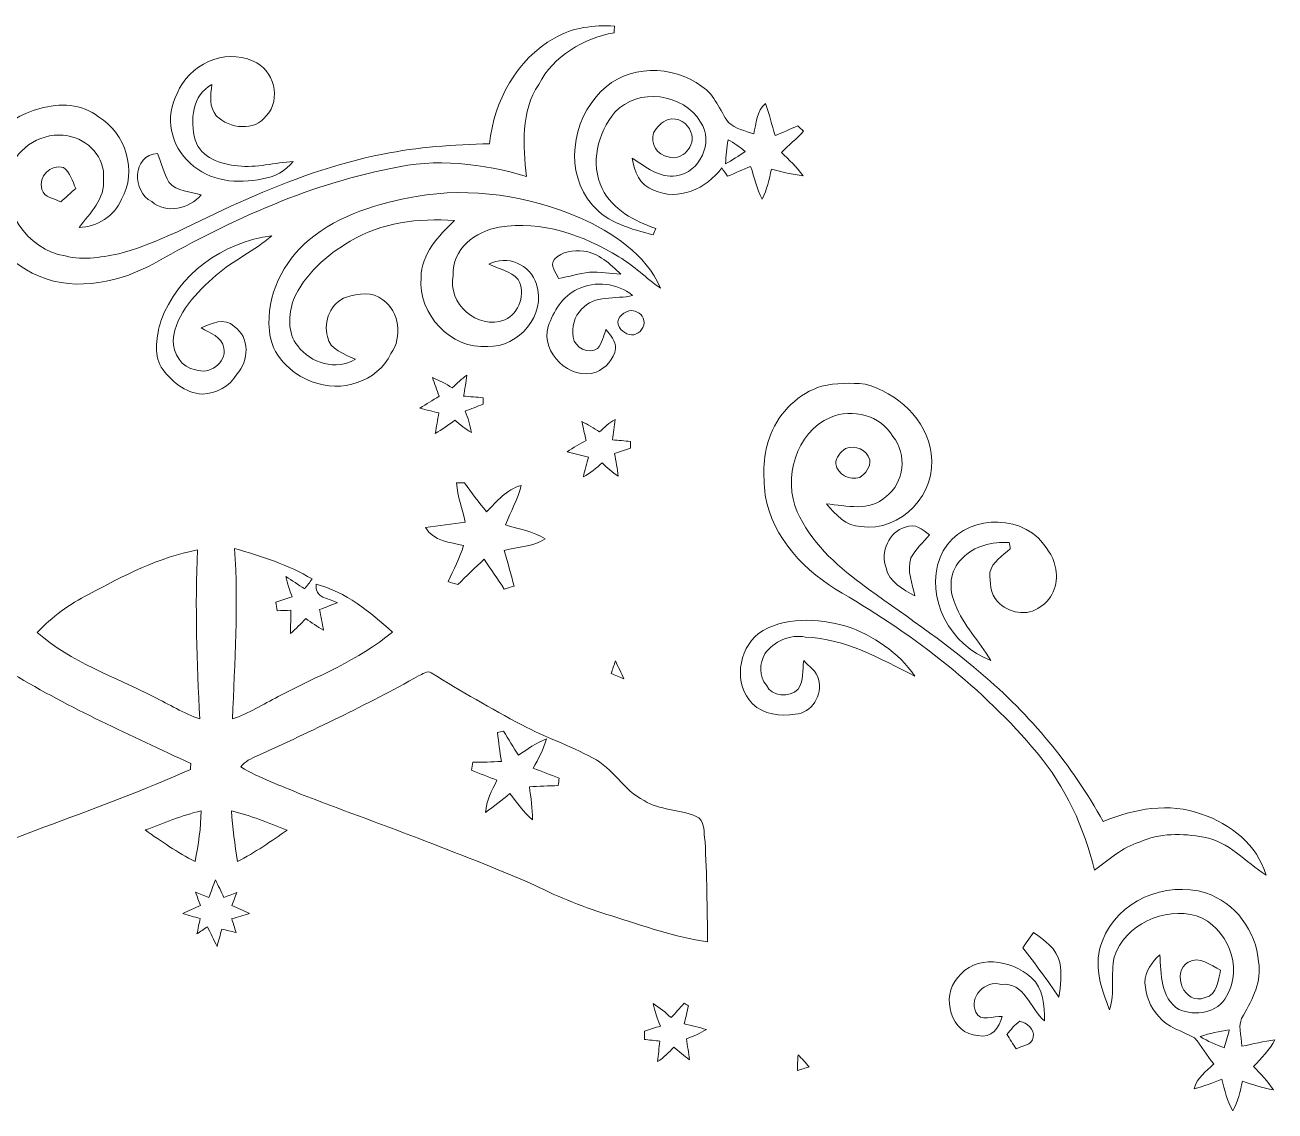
# Model space of a CAD drawing. Header units: centimetres. Extents: x -16.2 to 16.2, y -15.2 to 15.2.
# Drawn here: x -2.94 to 16.22, y -1.39 to 15.25 of the extents above; entities that cross this region are included whole.
import ezdxf

# ---------------------------------------------------------------- set-up
doc = ezdxf.new("R2010")
doc.units = ezdxf.units.CM
doc.header["$MEASUREMENT"] = 0
doc.layers.add('Layer 1', color=7, linetype='Continuous')

msp = doc.modelspace()

# ---------------------------------------------------------------- linework, layer by layer
at = {"layer": 'Layer 1', "lineweight": 9}
for points, knots in [([(5.17948, 15.04692), (5.45429, 15.21131), (5.78167, 15.2473), (6.096, 15.23142), (6.096, 15.23142), (6.09458, 15.20602), (6.09176, 15.15522), (6.09035, 15.12982), (6.09035, 15.12982), (5.61622, 15.04445), (5.16501, 14.77069), (4.93571, 14.33748), (4.93571, 14.33748), (4.66266, 13.92297), (4.69441, 13.39662), (4.74945, 12.92637), (4.74945, 12.92637), (4.07952, 13.12604), (3.35562, 13.2153), (2.66876, 13.04667), (2.66876, 13.04667), (1.35255, 12.79267), (0.12629, 12.212), (-1.03188, 11.55442), (-1.03188, 11.55442), (-1.5808, 11.2796), (-2.25955, 11.1526), (-2.82822, 11.44753), (-2.82822, 11.44753), (-3.2819, 11.68988), (-3.72922, 12.12451), (-3.70523, 12.68154), (-3.70523, 12.68154), (-3.73839, 13.27844), (-3.27907, 13.83266), (-2.70828, 13.96848), (-2.70828, 13.96848), (-2.40771, 14.05455), (-2.06093, 14.04538), (-1.81081, 13.8383), (-1.81081, 13.8383), (-1.39065, 13.59383), (-1.21285, 13.00433), (-1.45662, 12.57818), (-1.45662, 12.57818), (-1.56387, 12.321), (-1.83057, 12.1485), (-2.10926, 12.14708), (-2.10926, 12.14708), (-1.93746, 12.36651), (-1.70463, 12.58594), (-1.73461, 12.89321), (-1.73461, 12.89321), (-1.70286, 13.216), (-1.97344, 13.49893), (-2.28036, 13.54726), (-2.28036, 13.54726), (-2.65572, 13.62064), (-3.05259, 13.38569), (-3.17112, 13.02303), (-3.17112, 13.02303), (-3.35774, 12.454), (-2.8956, 11.79925), (-2.32128, 11.70964), (-2.32128, 11.70964), (-2.03236, 11.6352), (-1.7325, 11.69165), (-1.44745, 11.75585), (-1.44745, 11.75585), (-0.77859, 11.94141), (-0.18345, 12.3083), (0.45226, 12.57606), (0.45226, 12.57606), (1.12747, 12.86781), (1.82209, 13.13133), (2.5474, 13.26786), (2.5474, 13.26786), (3.08468, 13.3811), (3.63431, 13.40932), (4.18113, 13.42908), (4.18113, 13.42908), (4.25027, 14.07995), (4.59528, 14.72342), (5.17948, 15.04692)], [0, 0, 0, 0, 0.04545455, 0.04545455, 0.04545455, 0.04545455, 0.09090909, 0.09090909, 0.09090909, 0.09090909, 0.13636364, 0.13636364, 0.13636364, 0.13636364, 0.18181818, 0.18181818, 0.18181818, 0.18181818, 0.22727273, 0.22727273, 0.22727273, 0.22727273, 0.27272727, 0.27272727, 0.27272727, 0.27272727, 0.31818182, 0.31818182, 0.31818182, 0.31818182, 0.36363636, 0.36363636, 0.36363636, 0.36363636, 0.40909091, 0.40909091, 0.40909091, 0.40909091, 0.45454545, 0.45454545, 0.45454545, 0.45454545, 0.5, 0.5, 0.5, 0.5, 0.54545455, 0.54545455, 0.54545455, 0.54545455, 0.59090909, 0.59090909, 0.59090909, 0.59090909, 0.63636364, 0.63636364, 0.63636364, 0.63636364, 0.68181818, 0.68181818, 0.68181818, 0.68181818, 0.72727273, 0.72727273, 0.72727273, 0.72727273, 0.77272727, 0.77272727, 0.77272727, 0.77272727, 0.81818182, 0.81818182, 0.81818182, 0.81818182, 0.86363636, 0.86363636, 0.86363636, 0.86363636, 0.90909091, 0.90909091, 0.90909091, 0.90909091, 1, 1, 1, 1]), ([(-0.60396, 14.19743), (-0.42898, 14.63558), (0.11606, 14.90087), (0.55774, 14.69308), (0.55774, 14.69308), (0.87912, 14.57525), (1.00012, 14.10183), (0.75953, 13.85523), (0.75953, 13.85523), (0.58631, 13.61358), (0.19155, 13.65733), (0, 13.85276), (0, 13.85276), (-0.12207, 13.98365), (-0.0942, 14.17344), (-0.07268, 14.33501), (-0.07268, 14.33501), (-0.37219, 14.18155), (-0.41099, 13.78186), (-0.3302, 13.4887), (-0.3302, 13.4887), (-0.23637, 13.20648), (0.06208, 13.11652), (0.32596, 13.0883), (0.32596, 13.0883), (0.61171, 13.05408), (0.89111, 13.14121), (1.1751, 13.15603), (1.1751, 13.15603), (1.05692, 13.01245), (0.88617, 12.91438), (0.70026, 12.89145), (0.70026, 12.89145), (0.32279, 12.80713), (-0.11572, 12.84735), (-0.40358, 13.13169), (-0.40358, 13.13169), (-0.70591, 13.38392), (-0.79869, 13.85206), (-0.60396, 14.19743)], [0, 0, 0, 0, 0.09090909, 0.09090909, 0.09090909, 0.09090909, 0.18181818, 0.18181818, 0.18181818, 0.18181818, 0.27272727, 0.27272727, 0.27272727, 0.27272727, 0.36363636, 0.36363636, 0.36363636, 0.36363636, 0.45454545, 0.45454545, 0.45454545, 0.45454545, 0.54545455, 0.54545455, 0.54545455, 0.54545455, 0.63636364, 0.63636364, 0.63636364, 0.63636364, 0.72727273, 0.72727273, 0.72727273, 0.72727273, 0.81818182, 0.81818182, 0.81818182, 0.81818182, 1, 1, 1, 1]), ([(5.88997, 14.22847), (6.28755, 14.64722), (6.98993, 14.64087), (7.43726, 14.30503), (7.43726, 14.30503), (7.6394, 14.17803), (7.70643, 13.93778), (7.84366, 13.75575), (7.84366, 13.75575), (7.94562, 13.65239), (8.09977, 13.62769), (8.23065, 13.57901), (8.23065, 13.57901), (8.27405, 13.73776), (8.27299, 13.93038), (8.40951, 14.04362), (8.40951, 14.04362), (8.47443, 13.88522), (8.50547, 13.71589), (8.55768, 13.55326), (8.55768, 13.55326), (8.6748, 13.60123), (8.79087, 13.65133), (8.90658, 13.70283), (8.90658, 13.70283), (8.9355, 13.67496), (8.96443, 13.6471), (8.99406, 13.61923), (8.99406, 13.61923), (8.88576, 13.50598), (8.76723, 13.40403), (8.654, 13.29643), (8.654, 13.29643), (8.77005, 13.18213), (8.89, 13.06925), (8.98666, 12.93731), (8.98666, 12.93731), (8.82226, 12.9553), (8.66351, 12.99869), (8.50371, 13.03926), (8.50371, 13.03926), (8.46772, 12.88227), (8.43385, 12.72317), (8.36083, 12.57853), (8.36083, 12.57853), (8.27616, 12.73587), (8.24265, 12.91296), (8.18338, 13.08018), (8.18338, 13.08018), (8.0652, 13.0315), (7.94808, 12.98105), (7.83131, 12.92919), (7.83131, 12.92919), (7.80132, 12.97223), (7.77098, 13.01492), (7.7417, 13.05796), (7.7417, 13.05796), (7.50922, 12.74116), (7.07143, 12.54008), (6.69572, 12.71823), (6.69572, 12.71823), (6.48546, 12.78596), (6.39974, 13.0061), (6.36975, 13.20612), (6.36975, 13.20612), (6.57401, 13.0756), (6.78109, 12.89885), (7.04426, 12.93554), (7.04426, 12.93554), (7.40304, 12.98458), (7.62564, 13.45413), (7.41715, 13.75928), (7.41715, 13.75928), (7.16174, 14.20201), (6.45089, 14.29338), (6.10235, 13.91027), (6.10235, 13.91027), (5.83565, 13.59418), (5.72558, 13.12498), (5.9062, 12.7401), (5.9062, 12.7401), (6.07271, 12.41872), (6.40221, 12.24269), (6.72958, 12.12909), (6.72958, 12.12909), (6.71618, 12.09734), (6.70313, 12.06524), (6.69043, 12.03314), (6.69043, 12.03314), (6.35599, 12.12027), (5.99193, 12.21305), (5.76015, 12.48822), (5.76015, 12.48822), (5.32306, 12.97893), (5.43983, 13.78538), (5.88997, 14.22847), (5.88997, 14.22847), (5.88997, 14.22847), (5.88997, 14.22847), (5.88997, 14.22847)], [0, 0, 0, 0, 0.03846154, 0.03846154, 0.03846154, 0.03846154, 0.07692308, 0.07692308, 0.07692308, 0.07692308, 0.11538462, 0.11538462, 0.11538462, 0.11538462, 0.15384615, 0.15384615, 0.15384615, 0.15384615, 0.19230769, 0.19230769, 0.19230769, 0.19230769, 0.23076923, 0.23076923, 0.23076923, 0.23076923, 0.26923077, 0.26923077, 0.26923077, 0.26923077, 0.30769231, 0.30769231, 0.30769231, 0.30769231, 0.34615385, 0.34615385, 0.34615385, 0.34615385, 0.38461538, 0.38461538, 0.38461538, 0.38461538, 0.42307692, 0.42307692, 0.42307692, 0.42307692, 0.46153846, 0.46153846, 0.46153846, 0.46153846, 0.5, 0.5, 0.5, 0.5, 0.53846154, 0.53846154, 0.53846154, 0.53846154, 0.57692308, 0.57692308, 0.57692308, 0.57692308, 0.61538462, 0.61538462, 0.61538462, 0.61538462, 0.65384615, 0.65384615, 0.65384615, 0.65384615, 0.69230769, 0.69230769, 0.69230769, 0.69230769, 0.73076923, 0.73076923, 0.73076923, 0.73076923, 0.76923077, 0.76923077, 0.76923077, 0.76923077, 0.80769231, 0.80769231, 0.80769231, 0.80769231, 0.84615385, 0.84615385, 0.84615385, 0.84615385, 0.88461538, 0.88461538, 0.88461538, 0.88461538, 0.92307692, 0.92307692, 0.92307692, 0.92307692, 1, 1, 1, 1]), ([(6.91973, 13.79985), (7.06825, 13.84218), (7.22347, 13.74411), (7.26933, 13.60476), (7.26933, 13.60476), (7.35153, 13.40474), (7.13845, 13.15144), (6.92185, 13.22835), (6.92185, 13.22835), (6.75146, 13.25022), (6.64739, 13.42802), (6.6936, 13.59559), (6.6936, 13.59559), (6.74687, 13.68096), (6.82095, 13.76704), (6.91973, 13.79985)], [0, 0, 0, 0, 0.2, 0.2, 0.2, 0.2, 0.4, 0.4, 0.4, 0.4, 0.6, 0.6, 0.6, 0.6, 1, 1, 1, 1]), ([(7.8366, 13.49046), (7.82214, 13.36628), (7.80697, 13.24281), (7.79709, 13.11828), (7.79709, 13.11828), (7.90081, 13.17684), (8.00029, 13.24246), (8.09977, 13.30843), (8.09977, 13.30843), (8.01828, 13.37757), (7.93009, 13.4386), (7.8366, 13.49046)], [0, 0, 0, 0, 0.25, 0.25, 0.25, 0.25, 0.5, 0.5, 0.5, 0.5, 1, 1, 1, 1]), ([(-0.99484, 12.54078), (-1.29893, 12.6893), (-1.29682, 13.2541), (-0.90629, 13.28091), (-0.90629, 13.28091), (-0.84702, 13.1338), (-0.80998, 12.97611), (-0.73025, 12.83782), (-0.73025, 12.83782), (-0.61137, 12.69389), (-0.39759, 12.69918), (-0.23495, 12.64556), (-0.23495, 12.64556), (-0.41946, 12.43107), (-0.76589, 12.34852), (-0.99484, 12.54078)], [0, 0, 0, 0, 0.2, 0.2, 0.2, 0.2, 0.4, 0.4, 0.4, 0.4, 0.6, 0.6, 0.6, 0.6, 1, 1, 1, 1]), ([(-2.67759, 12.72952), (-2.74215, 12.92884), (-2.54177, 13.11581), (-2.34668, 13.06501), (-2.34668, 13.06501), (-2.24438, 12.9867), (-2.20557, 12.85652), (-2.16006, 12.74222), (-2.16006, 12.74222), (-2.21757, 12.69107), (-2.33222, 12.58841), (-2.38972, 12.5369), (-2.38972, 12.5369), (-2.48109, 12.59158), (-2.6476, 12.60076), (-2.67759, 12.72952)], [0, 0, 0, 0, 0.2, 0.2, 0.2, 0.2, 0.4, 0.4, 0.4, 0.4, 0.6, 0.6, 0.6, 0.6, 1, 1, 1, 1]), ([(3.05682, 12.62016), (3.90207, 12.76903), (4.7819, 12.62827), (5.56648, 12.29349), (5.56648, 12.29349), (6.06671, 12.06806), (6.57683, 11.73927), (6.80331, 11.21681), (6.80331, 11.21681), (6.58142, 11.36321), (6.39974, 11.56324), (6.16585, 11.69306), (6.16585, 11.69306), (5.62363, 12.02714), (4.97663, 12.25997), (4.33211, 12.14991), (4.33211, 12.14991), (3.97193, 12.08817), (3.59692, 11.81477), (3.6269, 11.41119), (3.6269, 11.41119), (3.5313, 10.97974), (3.99697, 10.57158), (4.41501, 10.72821), (4.41501, 10.72821), (4.63938, 10.82981), (4.74486, 11.13638), (4.62033, 11.34875), (4.62033, 11.34875), (4.50745, 11.48139), (4.32223, 11.50715), (4.17266, 11.58088), (4.17266, 11.58088), (4.44711, 11.73751), (4.80906, 11.57523), (4.9015, 11.27537), (4.9015, 11.27537), (5.06059, 10.80865), (4.62809, 10.30876), (4.15431, 10.32075), (4.15431, 10.32075), (3.58633, 10.27913), (3.0868, 10.815), (3.13196, 11.37697), (3.13196, 11.37697), (3.13619, 11.74139), (3.40007, 12.01515), (3.64454, 12.25362), (3.64454, 12.25362), (3.09915, 12.29066), (2.52165, 12.22223), (2.04646, 11.93365), (2.04646, 11.93365), (1.68451, 11.72199), (1.34655, 11.42918), (1.17616, 11.0376), (1.17616, 11.0376), (1.10243, 10.809), (1.07879, 10.52642), (1.24354, 10.33169), (1.24354, 10.33169), (1.43404, 10.06428), (1.83797, 9.94998), (2.12548, 10.12567), (2.12548, 10.12567), (1.96708, 10.20716), (1.7272, 10.26889), (1.69968, 10.47351), (1.69968, 10.47351), (1.62842, 10.7081), (1.7526, 10.99668), (1.9886, 11.07746), (1.9886, 11.07746), (2.16817, 11.13814), (2.38865, 11.16636), (2.54529, 11.03725), (2.54529, 11.03725), (2.8007, 10.85662), (2.85185, 10.4661), (2.67158, 10.21385), (2.67158, 10.21385), (2.46027, 9.77818), (1.9057, 9.60391), (1.46543, 9.78277), (1.46543, 9.78277), (1.13065, 9.90589), (0.83185, 10.19658), (0.80821, 10.56911), (0.80821, 10.56911), (0.7567, 11.10251), (1.01846, 11.62286), (1.42098, 11.96047), (1.42098, 11.96047), (1.88453, 12.34041), (2.47544, 12.51891), (3.05682, 12.62016)], [0, 0, 0, 0, 0.04, 0.04, 0.04, 0.04, 0.08, 0.08, 0.08, 0.08, 0.12, 0.12, 0.12, 0.12, 0.16, 0.16, 0.16, 0.16, 0.2, 0.2, 0.2, 0.2, 0.24, 0.24, 0.24, 0.24, 0.28, 0.28, 0.28, 0.28, 0.32, 0.32, 0.32, 0.32, 0.36, 0.36, 0.36, 0.36, 0.4, 0.4, 0.4, 0.4, 0.44, 0.44, 0.44, 0.44, 0.48, 0.48, 0.48, 0.48, 0.52, 0.52, 0.52, 0.52, 0.56, 0.56, 0.56, 0.56, 0.6, 0.6, 0.6, 0.6, 0.64, 0.64, 0.64, 0.64, 0.68, 0.68, 0.68, 0.68, 0.72, 0.72, 0.72, 0.72, 0.76, 0.76, 0.76, 0.76, 0.8, 0.8, 0.8, 0.8, 0.84, 0.84, 0.84, 0.84, 0.88, 0.88, 0.88, 0.88, 0.92, 0.92, 0.92, 0.92, 1, 1, 1, 1]), ([(-0.8562, 10.70951), (-0.59585, 11.42495), (0.10089, 11.9266), (0.84737, 12.01973), (0.84737, 12.01973), (0.58314, 11.78831), (0.2547, 11.6472), (-0.00741, 11.4126), (-0.00741, 11.4126), (-0.3041, 11.15049), (-0.62689, 10.83722), (-0.66605, 10.42024), (-0.66605, 10.42024), (-0.66852, 10.22092), (-0.53587, 9.99195), (-0.32562, 9.96621), (-0.32562, 9.96621), (-0.11395, 9.88296), (0.1531, 10.06711), (0.11253, 10.29746), (0.11253, 10.29746), (0.08607, 10.47456), (-0.11042, 10.52466), (-0.23954, 10.60897), (-0.23954, 10.60897), (-0.0815, 10.67), (0.12735, 10.77725), (0.26705, 10.62732), (0.26705, 10.62732), (0.51505, 10.46892), (0.49318, 10.09532), (0.30903, 9.896), (0.30903, 9.896), (0.20178, 9.71115), (-0.00882, 9.60038), (-0.21873, 9.59333), (-0.21873, 9.59333), (-0.4826, 9.60602), (-0.70591, 9.79723), (-0.84985, 10.00572), (-0.84985, 10.00572), (-0.97438, 10.21739), (-0.91617, 10.48621), (-0.8562, 10.70951)], [0, 0, 0, 0, 0.08333333, 0.08333333, 0.08333333, 0.08333333, 0.16666667, 0.16666667, 0.16666667, 0.16666667, 0.25, 0.25, 0.25, 0.25, 0.33333333, 0.33333333, 0.33333333, 0.33333333, 0.41666667, 0.41666667, 0.41666667, 0.41666667, 0.5, 0.5, 0.5, 0.5, 0.58333333, 0.58333333, 0.58333333, 0.58333333, 0.66666667, 0.66666667, 0.66666667, 0.66666667, 0.75, 0.75, 0.75, 0.75, 0.83333333, 0.83333333, 0.83333333, 0.83333333, 1, 1, 1, 1]), ([(5.17877, 11.65743), (5.28743, 11.77949), (5.47228, 11.79642), (5.62504, 11.78302), (5.62504, 11.78302), (5.85505, 11.75233), (6.03179, 11.5844), (6.19266, 11.42953), (6.19266, 11.42953), (6.03355, 11.44188), (5.87375, 11.46834), (5.71429, 11.46093), (5.71429, 11.46093), (5.55342, 11.44082), (5.39714, 11.39038), (5.23769, 11.36286), (5.23769, 11.36286), (5.2017, 11.45352), (5.09975, 11.56359), (5.17877, 11.65743)], [0, 0, 0, 0, 0.16666667, 0.16666667, 0.16666667, 0.16666667, 0.33333333, 0.33333333, 0.33333333, 0.33333333, 0.5, 0.5, 0.5, 0.5, 0.66666667, 0.66666667, 0.66666667, 0.66666667, 1, 1, 1, 1]), ([(5.53155, 11.19988), (5.80213, 11.33252), (6.14256, 11.29442), (6.37504, 11.10322), (6.37504, 11.10322), (6.11822, 11.03901), (5.78379, 11.12156), (5.59364, 10.89155), (5.59364, 10.89155), (5.47652, 10.78501), (5.44406, 10.61497), (5.46382, 10.46328), (5.46382, 10.46328), (5.48886, 10.30382), (5.70194, 10.19093), (5.83741, 10.29324), (5.83741, 10.29324), (5.91255, 10.36944), (5.92384, 10.48444), (5.96653, 10.58005), (5.96653, 10.58005), (6.03496, 10.49644), (6.1154, 10.40542), (6.11328, 10.29041), (6.11328, 10.29041), (6.09, 10.12849), (5.96088, 9.99195), (5.81554, 9.92705), (5.81554, 9.92705), (5.41443, 9.79617), (4.96499, 10.22126), (5.08, 10.62979), (5.08, 10.62979), (5.16466, 10.85733), (5.29942, 11.09722), (5.53155, 11.19988)], [0, 0, 0, 0, 0.1, 0.1, 0.1, 0.1, 0.2, 0.2, 0.2, 0.2, 0.3, 0.3, 0.3, 0.3, 0.4, 0.4, 0.4, 0.4, 0.5, 0.5, 0.5, 0.5, 0.6, 0.6, 0.6, 0.6, 0.7, 0.7, 0.7, 0.7, 0.8, 0.8, 0.8, 0.8, 1, 1, 1, 1]), ([(6.31789, 10.86932), (6.40256, 10.88132), (6.50345, 10.83969), (6.53556, 10.75538), (6.53556, 10.75538), (6.58318, 10.66365), (6.5158, 10.55006), (6.4269, 10.51372), (6.4269, 10.51372), (6.33271, 10.46645), (6.2304, 10.53948), (6.1722, 10.61109), (6.1722, 10.61109), (6.09917, 10.74268), (6.217, 10.8351), (6.31789, 10.86932)], [0, 0, 0, 0, 0.2, 0.2, 0.2, 0.2, 0.4, 0.4, 0.4, 0.4, 0.6, 0.6, 0.6, 0.6, 1, 1, 1, 1]), ([(3.61138, 9.68963), (3.68053, 9.76054), (3.75531, 9.82545), (3.83541, 9.88366), (3.83541, 9.88366), (3.8227, 9.77571), (3.80435, 9.6681), (3.78424, 9.56121), (3.78424, 9.56121), (3.88267, 9.5538), (3.98497, 9.545), (4.08481, 9.53723), (4.08481, 9.53723), (4.08447, 9.51218), (4.0841, 9.46209), (4.08375, 9.43705), (4.08375, 9.43705), (3.99238, 9.40177), (3.90066, 9.36684), (3.80964, 9.33156), (3.80964, 9.33156), (3.85057, 9.22572), (3.88514, 9.11742), (3.90525, 9.00594), (3.90525, 9.00594), (3.81352, 9.05851), (3.7285, 9.12272), (3.64878, 9.19186), (3.64878, 9.19186), (3.55211, 9.1199), (3.4551, 9.04828), (3.34997, 8.98972), (3.34997, 8.98972), (3.36726, 9.0945), (3.38737, 9.19892), (3.40712, 9.30333), (3.40712, 9.30333), (3.30693, 9.32874), (3.2138, 9.34956), (3.11643, 9.37812), (3.11643, 9.37812), (3.2131, 9.43951), (3.31081, 9.49949), (3.40959, 9.5584), (3.40959, 9.5584), (3.37432, 9.65365), (3.33904, 9.74925), (3.30729, 9.84556), (3.30729, 9.84556), (3.41312, 9.80252), (3.51296, 9.74749), (3.61138, 9.68963)], [0, 0, 0, 0, 0.07142857, 0.07142857, 0.07142857, 0.07142857, 0.14285714, 0.14285714, 0.14285714, 0.14285714, 0.21428571, 0.21428571, 0.21428571, 0.21428571, 0.28571429, 0.28571429, 0.28571429, 0.28571429, 0.35714286, 0.35714286, 0.35714286, 0.35714286, 0.42857143, 0.42857143, 0.42857143, 0.42857143, 0.5, 0.5, 0.5, 0.5, 0.57142857, 0.57142857, 0.57142857, 0.57142857, 0.64285714, 0.64285714, 0.64285714, 0.64285714, 0.71428571, 0.71428571, 0.71428571, 0.71428571, 0.78571429, 0.78571429, 0.78571429, 0.78571429, 0.85714286, 0.85714286, 0.85714286, 0.85714286, 1, 1, 1, 1]), ([(9.27452, 9.71432), (9.48973, 9.76407), (9.71692, 9.76689), (9.93669, 9.74608), (9.93669, 9.74608), (10.42775, 9.61167), (10.88637, 9.20421), (10.94846, 8.67997), (10.94846, 8.67997), (11.05289, 8.08097), (10.48526, 7.46431), (9.87001, 7.56591), (9.87001, 7.56591), (9.64388, 7.56521), (9.48302, 7.75077), (9.34649, 7.90916), (9.34649, 7.90916), (9.65517, 7.8887), (10.00513, 7.7804), (10.25948, 8.02452), (10.25948, 8.02452), (10.53748, 8.23372), (10.58546, 8.67399), (10.36355, 8.94175), (10.36355, 8.94175), (10.17622, 9.26983), (9.74372, 9.37919), (9.40576, 9.23595), (9.40576, 9.23595), (8.87871, 9.01018), (8.67516, 8.29405), (8.89635, 7.79028), (8.89635, 7.79028), (9.10096, 7.33237), (9.47984, 6.98312), (9.8753, 6.68855), (9.8753, 6.68855), (10.49056, 6.23523), (11.13614, 5.82072), (11.71258, 5.31625), (11.71258, 5.31625), (12.46611, 4.67948), (13.11099, 3.90937), (13.58583, 3.0433), (13.58583, 3.0433), (14.05926, 3.24368), (14.59866, 3.33787), (15.09501, 3.15831), (15.09501, 3.15831), (15.53775, 3.00802), (15.94662, 2.68417), (16.08314, 2.22345), (16.08314, 2.22345), (15.76847, 2.42065), (15.51235, 2.74097), (15.12782, 2.80271), (15.12782, 2.80271), (14.80221, 2.86727), (14.44872, 2.86868), (14.1411, 2.73003), (14.1411, 2.73003), (13.87793, 2.64713), (13.6705, 2.4591), (13.45319, 2.29788), (13.45319, 2.29788), (13.29479, 2.95087), (13.00763, 3.58023), (12.57406, 4.09705), (12.57406, 4.09705), (11.7408, 5.08977), (10.70293, 5.89198), (9.58744, 6.54321), (9.58744, 6.54321), (9.02229, 6.86494), (8.51993, 7.38317), (8.4081, 8.04498), (8.4081, 8.04498), (8.37494, 8.35437), (8.36506, 8.68668), (8.49418, 8.97773), (8.49418, 8.97773), (8.62647, 9.32204), (8.92211, 9.60426), (9.27452, 9.71432)], [0, 0, 0, 0, 0.04545455, 0.04545455, 0.04545455, 0.04545455, 0.09090909, 0.09090909, 0.09090909, 0.09090909, 0.13636364, 0.13636364, 0.13636364, 0.13636364, 0.18181818, 0.18181818, 0.18181818, 0.18181818, 0.22727273, 0.22727273, 0.22727273, 0.22727273, 0.27272727, 0.27272727, 0.27272727, 0.27272727, 0.31818182, 0.31818182, 0.31818182, 0.31818182, 0.36363636, 0.36363636, 0.36363636, 0.36363636, 0.40909091, 0.40909091, 0.40909091, 0.40909091, 0.45454545, 0.45454545, 0.45454545, 0.45454545, 0.5, 0.5, 0.5, 0.5, 0.54545455, 0.54545455, 0.54545455, 0.54545455, 0.59090909, 0.59090909, 0.59090909, 0.59090909, 0.63636364, 0.63636364, 0.63636364, 0.63636364, 0.68181818, 0.68181818, 0.68181818, 0.68181818, 0.72727273, 0.72727273, 0.72727273, 0.72727273, 0.77272727, 0.77272727, 0.77272727, 0.77272727, 0.81818182, 0.81818182, 0.81818182, 0.81818182, 0.86363636, 0.86363636, 0.86363636, 0.86363636, 0.90909091, 0.90909091, 0.90909091, 0.90909091, 1, 1, 1, 1]), ([(5.8681, 9.01618), (5.94113, 9.08638), (6.01944, 9.15094), (6.10623, 9.20315), (6.10623, 9.20315), (6.09635, 9.09908), (6.08083, 8.99571), (6.06883, 8.89165), (6.06883, 8.89165), (6.1595, 8.88354), (6.25051, 8.87542), (6.34259, 8.86731), (6.34259, 8.86731), (6.34259, 8.84156), (6.34223, 8.79005), (6.34223, 8.76429), (6.34223, 8.76429), (6.2611, 8.73608), (6.17996, 8.70856), (6.09846, 8.68175), (6.09846, 8.68175), (6.11963, 8.56674), (6.14186, 8.45137), (6.1535, 8.33461), (6.1535, 8.33461), (6.0646, 8.39529), (5.98416, 8.46619), (5.90691, 8.54064), (5.90691, 8.54064), (5.81871, 8.4595), (5.72805, 8.37942), (5.6201, 8.32509), (5.6201, 8.32509), (5.64162, 8.42739), (5.67055, 8.52757), (5.69806, 8.62812), (5.69806, 8.62812), (5.58694, 8.65494), (5.47899, 8.67822), (5.37068, 8.70997), (5.37068, 8.70997), (5.46488, 8.77241), (5.5633, 8.82885), (5.66384, 8.88142), (5.66384, 8.88142), (5.6388, 8.97808), (5.61586, 9.0751), (5.59752, 9.17281), (5.59752, 9.17281), (5.68995, 9.12484), (5.7792, 9.0705), (5.8681, 9.01618)], [0, 0, 0, 0, 0.07142857, 0.07142857, 0.07142857, 0.07142857, 0.14285714, 0.14285714, 0.14285714, 0.14285714, 0.21428571, 0.21428571, 0.21428571, 0.21428571, 0.28571429, 0.28571429, 0.28571429, 0.28571429, 0.35714286, 0.35714286, 0.35714286, 0.35714286, 0.42857143, 0.42857143, 0.42857143, 0.42857143, 0.5, 0.5, 0.5, 0.5, 0.57142857, 0.57142857, 0.57142857, 0.57142857, 0.64285714, 0.64285714, 0.64285714, 0.64285714, 0.71428571, 0.71428571, 0.71428571, 0.71428571, 0.78571429, 0.78571429, 0.78571429, 0.78571429, 0.85714286, 0.85714286, 0.85714286, 0.85714286, 1, 1, 1, 1]), ([(9.63824, 8.75689), (9.78712, 8.81757), (9.96844, 8.7396), (10.00795, 8.58509), (10.00795, 8.58509), (10.02312, 8.47467), (9.94339, 8.37413), (9.85661, 8.31627), (9.85661, 8.31627), (9.70139, 8.26335), (9.51476, 8.36072), (9.48691, 8.52229), (9.48691, 8.52229), (9.48691, 8.62071), (9.55922, 8.70538), (9.63824, 8.75689)], [0, 0, 0, 0, 0.2, 0.2, 0.2, 0.2, 0.4, 0.4, 0.4, 0.4, 0.6, 0.6, 0.6, 0.6, 1, 1, 1, 1]), ([(3.67523, 8.23372), (3.70628, 8.23337), (3.76837, 8.23266), (3.79941, 8.23231), (3.79941, 8.23231), (3.90913, 8.08308), (4.01425, 7.92892), (4.13773, 7.78993), (4.13773, 7.78993), (4.2933, 7.94656), (4.44183, 8.13318), (4.66548, 8.1928), (4.66548, 8.1928), (4.61786, 7.97937), (4.50356, 7.78993), (4.42559, 7.58708), (4.42559, 7.58708), (4.63267, 7.52993), (4.84822, 7.48583), (5.03626, 7.37612), (5.03626, 7.37612), (4.85141, 7.24771), (4.61645, 7.25653), (4.40654, 7.1962), (4.40654, 7.1962), (4.46052, 7.01523), (4.51167, 6.83355), (4.55718, 6.6501), (4.55718, 6.6501), (4.50745, 6.63458), (4.45805, 6.61976), (4.40831, 6.606), (4.40831, 6.606), (4.30566, 6.7584), (4.20264, 6.91045), (4.09927, 7.06215), (4.09927, 7.06215), (3.95994, 6.93761), (3.82905, 6.80391), (3.69605, 6.67303), (3.69605, 6.67303), (3.64631, 6.68855), (3.59762, 6.70443), (3.54859, 6.7203), (3.54859, 6.7203), (3.63078, 6.90234), (3.72215, 7.08084), (3.7853, 7.27099), (3.7853, 7.27099), (3.57646, 7.32108), (3.32351, 7.34155), (3.20216, 7.54686), (3.20216, 7.54686), (3.4043, 7.58179), (3.60785, 7.60366), (3.81105, 7.63153), (3.81105, 7.63153), (3.76449, 7.83191), (3.69287, 8.0277), (3.67523, 8.23372)], [0, 0, 0, 0, 0.0625, 0.0625, 0.0625, 0.0625, 0.125, 0.125, 0.125, 0.125, 0.1875, 0.1875, 0.1875, 0.1875, 0.25, 0.25, 0.25, 0.25, 0.3125, 0.3125, 0.3125, 0.3125, 0.375, 0.375, 0.375, 0.375, 0.4375, 0.4375, 0.4375, 0.4375, 0.5, 0.5, 0.5, 0.5, 0.5625, 0.5625, 0.5625, 0.5625, 0.625, 0.625, 0.625, 0.625, 0.6875, 0.6875, 0.6875, 0.6875, 0.75, 0.75, 0.75, 0.75, 0.8125, 0.8125, 0.8125, 0.8125, 0.875, 0.875, 0.875, 0.875, 1, 1, 1, 1]), ([(11.08711, 7.0879), (11.31359, 7.6781), (12.1472, 7.80298), (12.58782, 7.39129), (12.58782, 7.39129), (12.6993, 7.26323), (12.82277, 7.12565), (12.85135, 6.95137), (12.85135, 6.95137), (12.91414, 6.72701), (12.8263, 6.45431), (12.62239, 6.33295), (12.62239, 6.33295), (12.42519, 6.1802), (12.12533, 6.23841), (11.96587, 6.41656), (11.96587, 6.41656), (11.86004, 6.53474), (11.84628, 6.70725), (11.85052, 6.85789), (11.85052, 6.85789), (11.88579, 7.02193), (12.04384, 7.11718), (12.16308, 7.22125), (12.16308, 7.22125), (12.15884, 7.24594), (12.15073, 7.29498), (12.1465, 7.31967), (12.1465, 7.31967), (11.88509, 7.33343), (11.60851, 7.27028), (11.4233, 7.07273), (11.4233, 7.07273), (11.22998, 6.89987), (11.21199, 6.59683), (11.31994, 6.37176), (11.31994, 6.37176), (11.43882, 6.04897), (11.69282, 5.80731), (11.86216, 5.5131), (11.86216, 5.5131), (11.2582, 5.73182), (10.84192, 6.46877), (11.08711, 7.0879)], [0, 0, 0, 0, 0.08333333, 0.08333333, 0.08333333, 0.08333333, 0.16666667, 0.16666667, 0.16666667, 0.16666667, 0.25, 0.25, 0.25, 0.25, 0.33333333, 0.33333333, 0.33333333, 0.33333333, 0.41666667, 0.41666667, 0.41666667, 0.41666667, 0.5, 0.5, 0.5, 0.5, 0.58333333, 0.58333333, 0.58333333, 0.58333333, 0.66666667, 0.66666667, 0.66666667, 0.66666667, 0.75, 0.75, 0.75, 0.75, 0.83333333, 0.83333333, 0.83333333, 0.83333333, 1, 1, 1, 1]), ([(10.55582, 7.55251), (10.70081, 7.6213), (10.81652, 7.51441), (10.92271, 7.43891), (10.92271, 7.43891), (10.82852, 7.32003), (10.71069, 7.21701), (10.64014, 7.08155), (10.64014, 7.08155), (10.57699, 6.88505), (10.65848, 6.69102), (10.70011, 6.50052), (10.70011, 6.50052), (10.5216, 6.60353), (10.30252, 6.70831), (10.25913, 6.93232), (10.25913, 6.93232), (10.16846, 7.16586), (10.30252, 7.49324), (10.55582, 7.55251)], [0, 0, 0, 0, 0.16666667, 0.16666667, 0.16666667, 0.16666667, 0.33333333, 0.33333333, 0.33333333, 0.33333333, 0.5, 0.5, 0.5, 0.5, 0.66666667, 0.66666667, 0.66666667, 0.66666667, 1, 1, 1, 1]), ([(-1.96145, 6.52451), (-2.25355, 6.37388), (-2.52378, 6.1802), (-2.74955, 5.94067), (-2.74955, 5.94067), (-2.23168, 5.48135), (-1.56599, 5.26898), (-0.96309, 4.95324), (-0.96309, 4.95324), (-0.72884, 4.83965), (-0.50518, 4.70206), (-0.25859, 4.61493), (-0.25859, 4.61493), (-0.30163, 5.47817), (-0.33373, 6.34142), (-0.2914, 7.20537), (-0.2914, 7.20537), (-0.88724, 7.0939), (-1.43122, 6.80779), (-1.96145, 6.52451), (-1.96145, 6.52451), (-1.96145, 6.52451), (-1.96145, 6.52451), (-1.96145, 6.52451)], [0, 0, 0, 0, 0.14285714, 0.14285714, 0.14285714, 0.14285714, 0.28571429, 0.28571429, 0.28571429, 0.28571429, 0.42857143, 0.42857143, 0.42857143, 0.42857143, 0.57142857, 0.57142857, 0.57142857, 0.57142857, 0.71428571, 0.71428571, 0.71428571, 0.71428571, 1, 1, 1, 1]), ([(0.27551, 7.22866), (0.33831, 6.35765), (0.27128, 5.48593), (0.24518, 4.61493), (0.24518, 4.61493), (0.49106, 4.701), (0.71296, 4.83965), (0.94332, 4.95853), (0.94332, 4.95853), (1.53564, 5.27039), (2.17522, 5.51133), (2.6931, 5.94631), (2.6931, 5.94631), (2.35373, 6.25605), (1.97696, 6.56297), (1.52435, 6.68079), (1.52435, 6.68079), (1.50036, 6.46278), (1.7152, 6.4656), (1.85031, 6.39681), (1.85031, 6.39681), (1.76, 6.36047), (1.66828, 6.32625), (1.57832, 6.29027), (1.57832, 6.29027), (1.59808, 6.18479), (1.62066, 6.07966), (1.63618, 5.97347), (1.63618, 5.97347), (1.5434, 6.02992), (1.45415, 6.09165), (1.36489, 6.15233), (1.36489, 6.15233), (1.29046, 6.07366), (1.21461, 5.9957), (1.13312, 5.92373), (1.13312, 5.92373), (1.13347, 6.04262), (1.13523, 6.16221), (1.13806, 6.28074), (1.13806, 6.28074), (1.06785, 6.27827), (0.99765, 6.27545), (0.9278, 6.27333), (0.9278, 6.27333), (0.92004, 6.31637), (0.91228, 6.35977), (0.90522, 6.4028), (0.90522, 6.4028), (0.98813, 6.43173), (1.07173, 6.45995), (1.15534, 6.48712), (1.15534, 6.48712), (1.11971, 6.58907), (1.08373, 6.69102), (1.05903, 6.79615), (1.05903, 6.79615), (1.15816, 6.73759), (1.25271, 6.67303), (1.34902, 6.60953), (1.34902, 6.60953), (1.38818, 6.65892), (1.42592, 6.70937), (1.46402, 6.75981), (1.46402, 6.75981), (1.09784, 6.98242), (0.68333, 7.10695), (0.27551, 7.22866), (0.27551, 7.22866), (0.27551, 7.22866), (0.27551, 7.22866), (0.27551, 7.22866)], [0, 0, 0, 0, 0.05263158, 0.05263158, 0.05263158, 0.05263158, 0.10526316, 0.10526316, 0.10526316, 0.10526316, 0.15789474, 0.15789474, 0.15789474, 0.15789474, 0.21052632, 0.21052632, 0.21052632, 0.21052632, 0.26315789, 0.26315789, 0.26315789, 0.26315789, 0.31578947, 0.31578947, 0.31578947, 0.31578947, 0.36842105, 0.36842105, 0.36842105, 0.36842105, 0.42105263, 0.42105263, 0.42105263, 0.42105263, 0.47368421, 0.47368421, 0.47368421, 0.47368421, 0.52631579, 0.52631579, 0.52631579, 0.52631579, 0.57894737, 0.57894737, 0.57894737, 0.57894737, 0.63157895, 0.63157895, 0.63157895, 0.63157895, 0.68421053, 0.68421053, 0.68421053, 0.68421053, 0.73684211, 0.73684211, 0.73684211, 0.73684211, 0.78947368, 0.78947368, 0.78947368, 0.78947368, 0.84210526, 0.84210526, 0.84210526, 0.84210526, 0.89473684, 0.89473684, 0.89473684, 0.89473684, 1, 1, 1, 1]), ([(8.30227, 5.92514), (8.69385, 6.19149), (9.21068, 6.15727), (9.64776, 6.03874), (9.64776, 6.03874), (10.06122, 5.89375), (10.45033, 5.63586), (10.69976, 5.27039), (10.69976, 5.27039), (10.16953, 5.53744), (9.63295, 5.84824), (9.02264, 5.86976), (9.02264, 5.86976), (8.78487, 5.91703), (8.54216, 5.80238), (8.39858, 5.6154), (8.39858, 5.6154), (8.32308, 5.46442), (8.30544, 5.26898), (8.42433, 5.1328), (8.42433, 5.1328), (8.50335, 4.95536), (8.78205, 4.93737), (8.90975, 5.07001), (8.90975, 5.07001), (9.00394, 5.19383), (8.97255, 5.36811), (8.99689, 5.51028), (8.99689, 5.51028), (9.07592, 5.42032), (9.19656, 5.34941), (9.22373, 5.22488), (9.22373, 5.22488), (9.29534, 4.98922), (9.11789, 4.70206), (8.86812, 4.68795), (8.86812, 4.68795), (8.6434, 4.65162), (8.37882, 4.68054), (8.2116, 4.84952), (8.2116, 4.84952), (7.91634, 5.1381), (7.99288, 5.67608), (8.30227, 5.92514)], [0, 0, 0, 0, 0.08333333, 0.08333333, 0.08333333, 0.08333333, 0.16666667, 0.16666667, 0.16666667, 0.16666667, 0.25, 0.25, 0.25, 0.25, 0.33333333, 0.33333333, 0.33333333, 0.33333333, 0.41666667, 0.41666667, 0.41666667, 0.41666667, 0.5, 0.5, 0.5, 0.5, 0.58333333, 0.58333333, 0.58333333, 0.58333333, 0.66666667, 0.66666667, 0.66666667, 0.66666667, 0.75, 0.75, 0.75, 0.75, 0.83333333, 0.83333333, 0.83333333, 0.83333333, 1, 1, 1, 1]), ([(-3.4089, 5.22276), (-3.68653, 5.04073), (-4.00262, 4.9289), (-4.28343, 4.75145), (-4.28343, 4.75145), (-4.82883, 4.41173), (-5.44795, 4.21452), (-6.00322, 3.89455), (-6.00322, 3.89455), (-6.22971, 3.80424), (-6.23253, 3.53013), (-6.33131, 3.34246), (-6.33131, 3.34246), (-6.54791, 2.79742), (-7.03087, 2.42418), (-7.51735, 2.12961), (-7.51735, 2.12961), (-7.52087, 1.82093), (-7.53992, 1.51154), (-7.5371, 1.20251), (-7.5371, 1.20251), (-6.92292, 1.29987), (-6.3366, 1.51295), (-5.74675, 1.70169), (-5.74675, 1.70169), (-5.36329, 1.83045), (-5.00486, 2.01954), (-4.63233, 2.17476), (-4.63233, 2.17476), (-3.24168, 2.77978), (-1.78929, 3.2278), (-0.40182, 3.83952), (-0.40182, 3.83952), (-0.40005, 3.8628), (-0.39617, 3.90867), (-0.39441, 3.9316), (-0.39441, 3.9316), (-1.31481, 4.36269), (-2.24649, 4.77685), (-3.1175, 5.3032), (-3.1175, 5.3032), (-3.21945, 5.38116), (-3.32176, 5.26721), (-3.4089, 5.22276), (-3.4089, 5.22276), (-3.4089, 5.22276), (-3.4089, 5.22276), (-3.4089, 5.22276)], [0, 0, 0, 0, 0.07692308, 0.07692308, 0.07692308, 0.07692308, 0.15384615, 0.15384615, 0.15384615, 0.15384615, 0.23076923, 0.23076923, 0.23076923, 0.23076923, 0.30769231, 0.30769231, 0.30769231, 0.30769231, 0.38461538, 0.38461538, 0.38461538, 0.38461538, 0.46153846, 0.46153846, 0.46153846, 0.46153846, 0.53846154, 0.53846154, 0.53846154, 0.53846154, 0.61538462, 0.61538462, 0.61538462, 0.61538462, 0.69230769, 0.69230769, 0.69230769, 0.69230769, 0.76923077, 0.76923077, 0.76923077, 0.76923077, 0.84615385, 0.84615385, 0.84615385, 0.84615385, 1, 1, 1, 1]), ([(3.09597, 5.27603), (2.2927, 4.82589), (1.45944, 4.43219), (0.62194, 4.05048), (0.62194, 4.05048), (0.53128, 4.0078), (0.43074, 3.96652), (0.37218, 3.88009), (0.37218, 3.88009), (0.65828, 3.70405), (0.98037, 3.59857), (1.28728, 3.46487), (1.28728, 3.46487), (2.48461, 3.00802), (3.69393, 2.58046), (4.87009, 2.07069), (4.87009, 2.07069), (5.2518, 1.87949), (5.64903, 1.7225), (6.05719, 1.59691), (6.05719, 1.59691), (6.53979, 1.44557), (7.02063, 1.272), (7.52404, 1.20215), (7.52404, 1.20215), (7.51734, 1.71439), (7.5124, 2.22768), (7.48488, 2.73956), (7.48488, 2.73956), (7.46089, 2.87538), (7.493, 3.06694), (7.33883, 3.12691), (7.33883, 3.12691), (7.08518, 3.23451), (6.78815, 3.21475), (6.55108, 3.36398), (6.55108, 3.36398), (6.23711, 3.5192), (6.0773, 3.86492), (5.76227, 4.01873), (5.76227, 4.01873), (5.4102, 4.20888), (5.02884, 4.33764), (4.67536, 4.52567), (4.67536, 4.52567), (4.2037, 4.77262), (3.74403, 5.0432), (3.28965, 5.32048), (3.28965, 5.32048), (3.22474, 5.36881), (3.15418, 5.29755), (3.09597, 5.27603), (3.09597, 5.27603), (3.09597, 5.27603), (3.09597, 5.27603), (3.09597, 5.27603)], [0, 0, 0, 0, 0.06666667, 0.06666667, 0.06666667, 0.06666667, 0.13333333, 0.13333333, 0.13333333, 0.13333333, 0.2, 0.2, 0.2, 0.2, 0.26666667, 0.26666667, 0.26666667, 0.26666667, 0.33333333, 0.33333333, 0.33333333, 0.33333333, 0.4, 0.4, 0.4, 0.4, 0.46666667, 0.46666667, 0.46666667, 0.46666667, 0.53333333, 0.53333333, 0.53333333, 0.53333333, 0.6, 0.6, 0.6, 0.6, 0.66666667, 0.66666667, 0.66666667, 0.66666667, 0.73333333, 0.73333333, 0.73333333, 0.73333333, 0.8, 0.8, 0.8, 0.8, 0.86666667, 0.86666667, 0.86666667, 0.86666667, 1, 1, 1, 1]), ([(6.0459, 5.31272), (6.11046, 5.28556), (6.17572, 5.25875), (6.24134, 5.23264), (6.24134, 5.23264), (6.19795, 5.3233), (6.15491, 5.41362), (6.11187, 5.50357), (6.11187, 5.50357), (6.08894, 5.44043), (6.06707, 5.37657), (6.0459, 5.31272), (6.0459, 5.31272), (6.0459, 5.31272), (6.0459, 5.31272), (6.0459, 5.31272)], [0, 0, 0, 0, 0.2, 0.2, 0.2, 0.2, 0.4, 0.4, 0.4, 0.4, 0.6, 0.6, 0.6, 0.6, 1, 1, 1, 1]), ([(4.30494, 4.4082), (4.32823, 4.41314), (4.3748, 4.42301), (4.39843, 4.42795), (4.39843, 4.42795), (4.47287, 4.30554), (4.54695, 4.18242), (4.62351, 4.06071), (4.62351, 4.06071), (4.76355, 4.14996), (4.89726, 4.25298), (5.0546, 4.31118), (5.0546, 4.31118), (5.01261, 4.15067), (4.92902, 4.00674), (4.85034, 3.86245), (4.85034, 3.86245), (4.98192, 3.81024), (5.11492, 3.75873), (5.24827, 3.7104), (5.24827, 3.7104), (5.24368, 3.67266), (5.23945, 3.6342), (5.23522, 3.59575), (5.23522, 3.59575), (5.0867, 3.5894), (4.9396, 3.58305), (4.79213, 3.57635), (4.79213, 3.57635), (4.82035, 3.40913), (4.83517, 3.2405), (4.84081, 3.07047), (4.84081, 3.07047), (4.70112, 3.18265), (4.60339, 3.33505), (4.49156, 3.47263), (4.49156, 3.47263), (4.37338, 3.36997), (4.24603, 3.27755), (4.12079, 3.18441), (4.12079, 3.18441), (4.13173, 3.36221), (4.2164, 3.52096), (4.29577, 3.67618), (4.29577, 3.67618), (4.16595, 3.7291), (4.03472, 3.77708), (3.9049, 3.82929), (3.9049, 3.82929), (3.91089, 3.87021), (3.91759, 3.91078), (3.9243, 3.95135), (3.9243, 3.95135), (4.0707, 3.95488), (4.21851, 3.95488), (4.36491, 3.96476), (4.36491, 3.96476), (4.34057, 4.11187), (4.31941, 4.26003), (4.30494, 4.4082)], [0, 0, 0, 0, 0.0625, 0.0625, 0.0625, 0.0625, 0.125, 0.125, 0.125, 0.125, 0.1875, 0.1875, 0.1875, 0.1875, 0.25, 0.25, 0.25, 0.25, 0.3125, 0.3125, 0.3125, 0.3125, 0.375, 0.375, 0.375, 0.375, 0.4375, 0.4375, 0.4375, 0.4375, 0.5, 0.5, 0.5, 0.5, 0.5625, 0.5625, 0.5625, 0.5625, 0.625, 0.625, 0.625, 0.625, 0.6875, 0.6875, 0.6875, 0.6875, 0.75, 0.75, 0.75, 0.75, 0.8125, 0.8125, 0.8125, 0.8125, 0.875, 0.875, 0.875, 0.875, 1, 1, 1, 1]), ([(-1.09362, 2.91454), (-0.84808, 2.74097), (-0.60043, 2.56705), (-0.33091, 2.43158), (-0.33091, 2.43158), (-0.28152, 2.68735), (-0.23778, 2.94629), (-0.23884, 3.2077), (-0.23884, 3.2077), (-0.5334, 3.13996), (-0.81104, 3.01861), (-1.09362, 2.91454), (-1.09362, 2.91454), (-1.09362, 2.91454), (-1.09362, 2.91454), (-1.09362, 2.91454)], [0, 0, 0, 0, 0.2, 0.2, 0.2, 0.2, 0.4, 0.4, 0.4, 0.4, 0.6, 0.6, 0.6, 0.6, 1, 1, 1, 1]), ([(0.22754, 3.20628), (0.23918, 2.94629), (0.28186, 2.68911), (0.31855, 2.43158), (0.31855, 2.43158), (0.58772, 2.56599), (0.83467, 2.74097), (1.07985, 2.91383), (1.07985, 2.91383), (0.79833, 3.01825), (0.52105, 3.13961), (0.22754, 3.20628), (0.22754, 3.20628), (0.22754, 3.20628), (0.22754, 3.20628), (0.22754, 3.20628)], [0, 0, 0, 0, 0.2, 0.2, 0.2, 0.2, 0.4, 0.4, 0.4, 0.4, 0.6, 0.6, 0.6, 0.6, 1, 1, 1, 1]), ([(-0.0187, 2.14972), (-0.05292, 2.06082), (-0.08538, 1.97086), (-0.11818, 1.8809), (-0.11818, 1.8809), (-0.18698, 1.90806), (-0.25506, 1.93628), (-0.3235, 1.9631), (-0.3235, 1.9631), (-0.29881, 1.8943), (-0.27305, 1.82586), (-0.24871, 1.75707), (-0.24871, 1.75707), (-0.33973, 1.71756), (-0.43039, 1.67876), (-0.51929, 1.63572), (-0.51929, 1.63572), (-0.43075, 1.60926), (-0.34185, 1.5828), (-0.25259, 1.5574), (-0.25259, 1.5574), (-0.26847, 1.47873), (-0.28611, 1.40041), (-0.30128, 1.32175), (-0.30128, 1.32175), (-0.24765, 1.35808), (-0.19439, 1.39512), (-0.14112, 1.43217), (-0.14112, 1.43217), (-0.09067, 1.33233), (-0.04587, 1.22967), (0.00635, 1.13054), (0.00635, 1.13054), (0.03139, 1.21873), (0.05573, 1.30693), (0.07831, 1.39548), (0.07831, 1.39548), (0.15098, 1.37854), (0.22401, 1.36161), (0.29703, 1.34503), (0.29703, 1.34503), (0.27446, 1.41488), (0.25294, 1.48543), (0.23248, 1.55599), (0.23248, 1.55599), (0.32349, 1.58174), (0.41451, 1.60855), (0.50553, 1.63537), (0.50553, 1.63537), (0.41592, 1.67876), (0.3242, 1.71756), (0.23389, 1.75743), (0.23389, 1.75743), (0.25858, 1.82445), (0.28433, 1.89078), (0.31009, 1.9571), (0.31009, 1.9571), (0.24306, 1.93135), (0.17603, 1.90524), (0.109, 1.88019), (0.109, 1.88019), (0.06773, 1.97086), (0.02645, 2.06117), (-0.0187, 2.14972), (-0.0187, 2.14972), (-0.0187, 2.14972), (-0.0187, 2.14972), (-0.0187, 2.14972)], [0, 0, 0, 0, 0.05555556, 0.05555556, 0.05555556, 0.05555556, 0.11111111, 0.11111111, 0.11111111, 0.11111111, 0.16666667, 0.16666667, 0.16666667, 0.16666667, 0.22222222, 0.22222222, 0.22222222, 0.22222222, 0.27777778, 0.27777778, 0.27777778, 0.27777778, 0.33333333, 0.33333333, 0.33333333, 0.33333333, 0.38888889, 0.38888889, 0.38888889, 0.38888889, 0.44444444, 0.44444444, 0.44444444, 0.44444444, 0.5, 0.5, 0.5, 0.5, 0.55555556, 0.55555556, 0.55555556, 0.55555556, 0.61111111, 0.61111111, 0.61111111, 0.61111111, 0.66666667, 0.66666667, 0.66666667, 0.66666667, 0.72222222, 0.72222222, 0.72222222, 0.72222222, 0.77777778, 0.77777778, 0.77777778, 0.77777778, 0.83333333, 0.83333333, 0.83333333, 0.83333333, 0.88888889, 0.88888889, 0.88888889, 0.88888889, 1, 1, 1, 1]), ([(13.5756, 1.21591), (13.80102, 1.83257), (14.54433, 2.13455), (15.15604, 1.95145), (15.15604, 1.95145), (15.60725, 1.80223), (15.93462, 1.3669), (15.96636, 0.89418), (15.96636, 0.89418), (16.0221, 0.60137), (15.87924, 0.32233), (15.73425, 0.07891), (15.73425, 0.07891), (15.63653, -0.06432), (15.70497, -0.23789), (15.71202, -0.39699), (15.71202, -0.39699), (15.88136, -0.367), (16.04857, -0.32326), (16.21932, -0.30033), (16.21932, -0.30033), (16.14171, -0.46049), (16.00589, -0.57832), (15.89088, -0.7099), (15.89088, -0.7099), (15.99848, -0.82314), (16.1089, -0.93568), (16.19638, -1.06656), (16.19638, -1.06656), (16.03233, -1.04257), (15.87677, -0.98542), (15.72049, -0.93321), (15.72049, -0.93321), (15.68944, -1.09055), (15.64676, -1.24718), (15.57409, -1.39076), (15.57409, -1.39076), (15.48236, -1.24154), (15.44709, -1.06868), (15.40652, -0.90111), (15.40652, -0.90111), (15.26823, -0.96073), (15.12641, -1.01329), (14.98036, -1.04963), (14.98036, -1.04963), (15.01599, -0.88312), (15.16663, -0.7854), (15.27952, -0.67004), (15.27952, -0.67004), (15.17721, -0.53951), (15.09043, -0.39699), (14.98565, -0.26964), (14.98565, -0.26964), (14.79833, -0.16521), (14.5722, -0.11335), (14.43356, 0.06339), (14.43356, 0.06339), (14.30162, 0.19921), (14.23635, 0.3883), (14.22683, 0.57527), (14.22683, 0.57527), (14.22401, 0.75166), (14.33513, 0.88959), (14.45507, 1.00248), (14.45507, 1.00248), (14.47412, 0.71144), (14.46495, 0.34138), (14.74541, 0.16499), (14.74541, 0.16499), (14.99447, 0.05668), (15.34478, 0.10572), (15.47848, 0.36995), (15.47848, 0.36995), (15.74095, 0.8081), (15.48871, 1.43181), (15.01705, 1.59938), (15.01705, 1.59938), (14.52281, 1.74085), (13.91709, 1.4678), (13.75587, 0.9665), (13.75587, 0.9665), (13.69907, 0.70227), (13.76786, 0.42216), (13.68426, 0.16146), (13.68426, 0.16146), (13.55373, 0.49201), (13.42461, 0.86807), (13.5756, 1.21591), (13.5756, 1.21591), (13.5756, 1.21591), (13.5756, 1.21591), (13.5756, 1.21591)], [0, 0, 0, 0, 0.04166667, 0.04166667, 0.04166667, 0.04166667, 0.08333333, 0.08333333, 0.08333333, 0.08333333, 0.125, 0.125, 0.125, 0.125, 0.16666667, 0.16666667, 0.16666667, 0.16666667, 0.20833333, 0.20833333, 0.20833333, 0.20833333, 0.25, 0.25, 0.25, 0.25, 0.29166667, 0.29166667, 0.29166667, 0.29166667, 0.33333333, 0.33333333, 0.33333333, 0.33333333, 0.375, 0.375, 0.375, 0.375, 0.41666667, 0.41666667, 0.41666667, 0.41666667, 0.45833333, 0.45833333, 0.45833333, 0.45833333, 0.5, 0.5, 0.5, 0.5, 0.54166667, 0.54166667, 0.54166667, 0.54166667, 0.58333333, 0.58333333, 0.58333333, 0.58333333, 0.625, 0.625, 0.625, 0.625, 0.66666667, 0.66666667, 0.66666667, 0.66666667, 0.70833333, 0.70833333, 0.70833333, 0.70833333, 0.75, 0.75, 0.75, 0.75, 0.79166667, 0.79166667, 0.79166667, 0.79166667, 0.83333333, 0.83333333, 0.83333333, 0.83333333, 0.875, 0.875, 0.875, 0.875, 0.91666667, 0.91666667, 0.91666667, 0.91666667, 1, 1, 1, 1]), ([(12.52044, 1.34326), (12.68836, 1.22579), (12.87251, 1.09597), (12.92402, 0.8843), (12.92402, 0.8843), (12.94377, 0.70791), (12.94342, 0.52588), (12.90532, 0.35125), (12.90532, 0.35125), (12.7374, 0.61548), (12.54196, 0.85961), (12.35711, 1.11149), (12.35711, 1.11149), (12.40932, 1.19051), (12.46294, 1.26812), (12.52044, 1.34326)], [0, 0, 0, 0, 0.2, 0.2, 0.2, 0.2, 0.4, 0.4, 0.4, 0.4, 0.6, 0.6, 0.6, 0.6, 1, 1, 1, 1]), ([(11.35522, 0.6497), (11.61804, 1.01589), (12.18283, 0.93122), (12.48305, 0.65358), (12.48305, 0.65358), (12.67566, 0.4906), (12.68484, 0.22073), (12.68836, -0.01175), (12.68836, -0.01175), (12.46611, 0.18051), (12.38109, 0.58903), (12.02161, 0.5481), (12.02161, 0.5481), (11.78102, 0.62254), (11.51891, 0.35443), (11.63497, 0.12477), (11.63497, 0.12477), (11.70023, -0.03398), (11.90626, 0.0708), (12.03749, 0.05739), (12.03749, 0.05739), (11.99586, -0.11053), (11.87486, -0.28551), (11.66778, -0.2333), (11.66778, -0.2333), (11.25609, -0.22554), (11.09099, 0.37348), (11.35522, 0.6497)], [0, 0, 0, 0, 0.125, 0.125, 0.125, 0.125, 0.25, 0.25, 0.25, 0.25, 0.375, 0.375, 0.375, 0.375, 0.5, 0.5, 0.5, 0.5, 0.625, 0.625, 0.625, 0.625, 0.75, 0.75, 0.75, 0.75, 1, 1, 1, 1]), ([(14.89111, 0.88853), (15.05868, 0.99402), (15.23824, 0.83985), (15.38182, 0.76683), (15.38182, 0.76683), (15.35431, 0.61901), (15.33596, 0.38583), (15.14793, 0.34808), (15.14793, 0.34808), (14.83255, 0.2112), (14.61735, 0.73931), (14.89111, 0.88853)], [0, 0, 0, 0, 0.25, 0.25, 0.25, 0.25, 0.5, 0.5, 0.5, 0.5, 1, 1, 1, 1]), ([(7.1635, 0.25988), (7.18043, 0.25071), (7.21395, 0.23237), (7.23088, 0.22284), (7.23088, 0.22284), (7.21007, 0.12971), (7.18643, 0.03658), (7.16456, -0.05656), (7.16456, -0.05656), (7.27674, -0.08196), (7.39281, -0.10912), (7.50464, -0.14193), (7.50464, -0.14193), (7.40903, -0.20261), (7.30426, -0.2467), (7.19913, -0.28763), (7.19913, -0.28763), (7.21783, -0.39487), (7.22982, -0.49788), (7.24711, -0.60724), (7.24711, -0.60724), (7.16385, -0.54586), (7.08554, -0.47848), (7.00687, -0.41216), (7.00687, -0.41216), (6.93031, -0.49294), (6.85059, -0.57161), (6.75816, -0.6337), (6.75816, -0.6337), (6.76663, -0.52893), (6.78074, -0.42521), (6.79238, -0.32114), (6.79238, -0.32114), (6.73311, -0.31444), (6.61423, -0.30139), (6.55496, -0.29468), (6.55496, -0.29468), (6.55566, -0.25164), (6.55708, -0.2086), (6.55849, -0.16592), (6.55849, -0.16592), (6.63892, -0.14017), (6.71935, -0.11512), (6.80014, -0.08937), (6.80014, -0.08937), (6.7564, 0.02317), (6.71547, 0.13712), (6.68937, 0.25459), (6.68937, 0.25459), (6.78991, 0.19568), (6.87951, 0.12018), (6.96418, 0.03975), (6.96418, 0.03975), (7.03227, 0.11172), (7.09788, 0.1858), (7.1635, 0.25988)], [0, 0, 0, 0, 0.06666667, 0.06666667, 0.06666667, 0.06666667, 0.13333333, 0.13333333, 0.13333333, 0.13333333, 0.2, 0.2, 0.2, 0.2, 0.26666667, 0.26666667, 0.26666667, 0.26666667, 0.33333333, 0.33333333, 0.33333333, 0.33333333, 0.4, 0.4, 0.4, 0.4, 0.46666667, 0.46666667, 0.46666667, 0.46666667, 0.53333333, 0.53333333, 0.53333333, 0.53333333, 0.6, 0.6, 0.6, 0.6, 0.66666667, 0.66666667, 0.66666667, 0.66666667, 0.73333333, 0.73333333, 0.73333333, 0.73333333, 0.8, 0.8, 0.8, 0.8, 0.86666667, 0.86666667, 0.86666667, 0.86666667, 1, 1, 1, 1]), ([(12.11016, -0.21707), (12.1719, -0.1451), (12.23116, -0.06855), (12.31019, -0.01422), (12.31019, -0.01422), (12.41884, -0.0428), (12.53702, -0.13558), (12.5155, -0.26152), (12.5155, -0.26152), (12.49927, -0.3864), (12.33559, -0.3924), (12.25268, -0.43685), (12.25268, -0.43685), (12.20435, -0.36383), (12.15708, -0.2908), (12.11016, -0.21707)], [0, 0, 0, 0, 0.2, 0.2, 0.2, 0.2, 0.4, 0.4, 0.4, 0.4, 0.6, 0.6, 0.6, 0.6, 1, 1, 1, 1]), ([(15.07455, -0.25059), (15.18779, -0.32643), (15.31726, -0.37229), (15.44285, -0.42415), (15.44285, -0.42415), (15.46896, -0.33243), (15.49401, -0.24035), (15.5187, -0.14828), (15.5187, -0.14828), (15.36771, -0.17192), (15.21813, -0.19873), (15.07455, -0.25059)], [0, 0, 0, 0, 0.25, 0.25, 0.25, 0.25, 0.5, 0.5, 0.5, 0.5, 1, 1, 1, 1]), ([(8.9101, -0.52999), (8.90375, -0.60971), (8.90058, -0.68979), (8.89917, -0.76987), (8.89917, -0.76987), (8.95985, -0.75224), (9.02088, -0.73424), (9.08191, -0.7159), (9.08191, -0.7159), (9.02723, -0.65134), (8.96902, -0.58996), (8.9101, -0.52999), (8.9101, -0.52999), (8.9101, -0.52999), (8.9101, -0.52999), (8.9101, -0.52999)], [0, 0, 0, 0, 0.2, 0.2, 0.2, 0.2, 0.4, 0.4, 0.4, 0.4, 0.6, 0.6, 0.6, 0.6, 1, 1, 1, 1])]:
    msp.add_open_spline(points, degree=3, knots=knots, dxfattribs=at)

doc.saveas('drawing.dxf')
